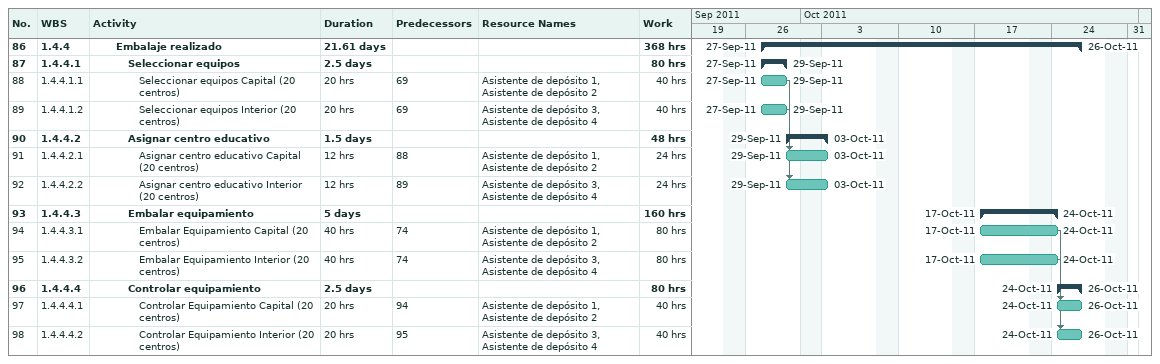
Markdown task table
| ID | WBS | Task | Duration | Start | Finish | Predecessors | Resources | Work (h) |
|---|---|---|---|---|---|---|---|---|
| 86 | 1.4.4 | **Embalaje realizado** | 21.61d | 2011-09-27 | 2011-10-26 |  |  | 368 |
| 87 | 1.4.4.1 | **Seleccionar equipos** | 2.5d | 2011-09-27 | 2011-09-29 |  |  | 80 |
| 88 | 1.4.4.1.1 | Seleccionar equipos Capital (20 centros) | 20h | 2011-09-27 | 2011-09-29 | 69 | Asistente de depósito 1, Asistente de depósito 2 | 40 |
| 89 | 1.4.4.1.2 | Seleccionar equipos Interior (20 centros) | 20h | 2011-09-27 | 2011-09-29 | 69 | Asistente de depósito 3, Asistente de depósito 4 | 40 |
| 90 | 1.4.4.2 | **Asignar centro educativo** | 1.5d | 2011-09-29 | 2011-10-03 |  |  | 48 |
| 91 | 1.4.4.2.1 | Asignar centro educativo Capital (20 centros) | 12h | 2011-09-29 | 2011-10-03 | 88 | Asistente de depósito 1, Asistente de depósito 2 | 24 |
| 92 | 1.4.4.2.2 | Asignar centro educativo Interior (20 centros) | 12h | 2011-09-29 | 2011-10-03 | 89 | Asistente de depósito 3, Asistente de depósito 4 | 24 |
| 93 | 1.4.4.3 | **Embalar equipamiento** | 5d | 2011-10-17 | 2011-10-24 |  |  | 160 |
| 94 | 1.4.4.3.1 | Embalar Equipamiento Capital (20 centros) | 40h | 2011-10-17 | 2011-10-24 | 74 | Asistente de depósito 1, Asistente de depósito 2 | 80 |
| 95 | 1.4.4.3.2 | Embalar Equipamiento Interior (20 centros) | 40h | 2011-10-17 | 2011-10-24 | 74 | Asistente de depósito 3, Asistente de depósito 4 | 80 |
| 96 | 1.4.4.4 | **Controlar equipamiento** | 2.5d | 2011-10-24 | 2011-10-26 |  |  | 80 |
| 97 | 1.4.4.4.1 | Controlar Equipamiento Capital (20 centros) | 20h | 2011-10-24 | 2011-10-26 | 94 | Asistente de depósito 1, Asistente de depósito 2 | 40 |
| 98 | 1.4.4.4.2 | Controlar Equipamiento Interior (20 centros) | 20h | 2011-10-24 | 2011-10-26 | 95 | Asistente de depósito 3, Asistente de depósito 4 | 40 |
